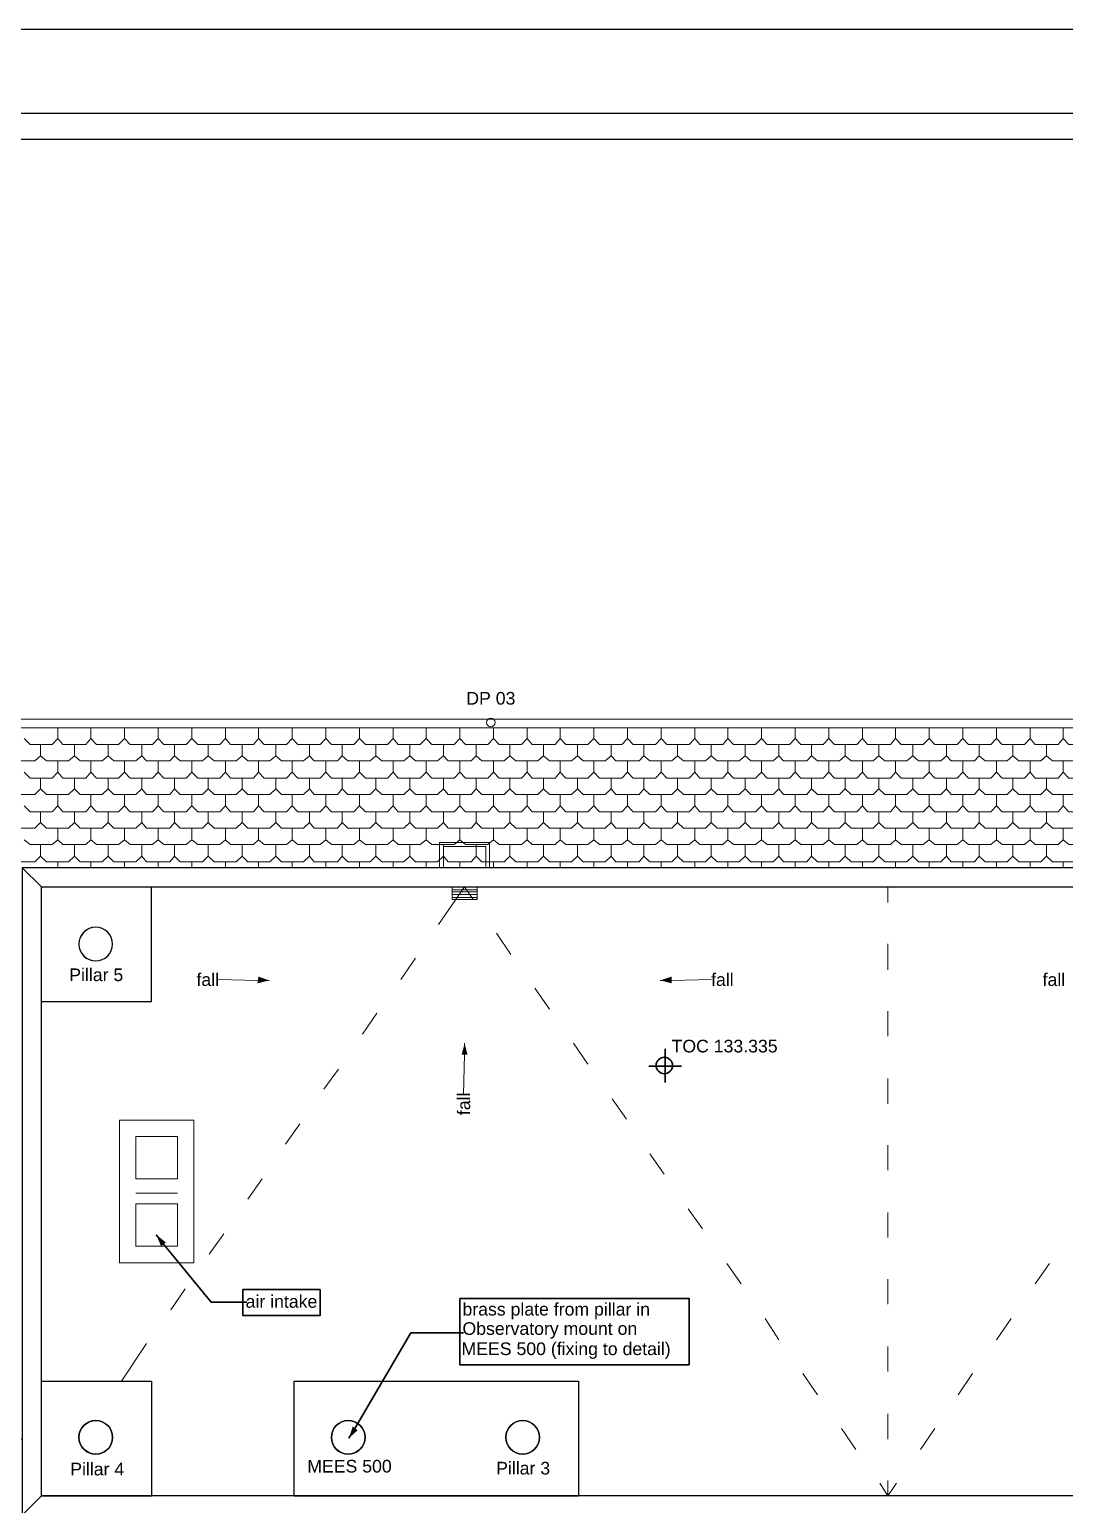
# Model space of a CAD drawing. Header units: millimetres. Extents: x 0 to 80.9, y 0 to 43.9.
# Drawn here: x 26.33 to 40.1, y 20.95 to 40.58 of the extents above; entities that cross this region are included whole.
import ezdxf

# ---------------------------------------------------------------- set-up
doc = ezdxf.new("R2010")
doc.units = ezdxf.units.MM
doc.layers.add('PDF_0', color=7, linetype='Continuous', true_color=0xed1f24)
for name, color, linetype in [('PDF_014408$A$doors_windows.2D_Pen_No__4', 7, 'Continuous'), ('PDF_014408$A$walls.inside_Pen_No__4', 7, 'Continuous'), ('PDF_014408$A$walls.outside_Pen_No__4', 7, 'Continuous'), ('PDF_014408$BL-ROOF', 7, 'Continuous'), ('PDF_014408$EQ', 7, 'Continuous'), ('PDF_014408$Notes', 7, 'Continuous'), ('PDF_014408$PL-SERVICES-STORMWATER', 7, 'Continuous'), ('PDF_014408$PL-TOIL', 7, 'Continuous'), ('PDF_014408$WA-COL', 7, 'Continuous'), ('PDF_014408$WA-EXT', 7, 'Continuous'), ('PDF_Text', 7, 'Continuous')]:
    doc.layers.add(name, color=color, linetype=linetype)
doc.styles.add('PDF ArialMT', font='arial.ttf')

msp = doc.modelspace()

# ---------------------------------------------------------------- linework, layer by layer
at = {"layer": 'PDF_0', "color": 7, "lineweight": 9}
for points in [[(29.517, 27.927), (29.376, 27.927), (28.837, 27.94)], [(34.723, 27.927), (34.876, 27.927), (35.402, 27.94)], [(32.12, 27.093), (32.12, 26.939), (32.107, 26.414)]]:
    msp.add_lwpolyline(points, dxfattribs=at)
at = {"layer": 'PDF_0', "color": 7, "lineweight": 35}
for points in [[(28.017, 24.542), (28.119, 24.413), (28.747, 23.644), (29.222, 23.644)], [(30.581, 21.836), (30.658, 21.964), (31.402, 23.234), (32.107, 23.234)]]:
    msp.add_lwpolyline(points, dxfattribs=at)
at = {"layer": 'PDF_0', "color": 7, "transparency": 33554559}
for points in [[(29.376, 27.978), (29.363, 27.888), (29.517, 27.927)], [(29.363, 27.888), (29.517, 27.927), (29.376, 27.978)], [(34.876, 27.888), (34.876, 27.978), (34.723, 27.927)], [(34.876, 27.978), (34.723, 27.927), (34.876, 27.888)], [(32.081, 26.939), (32.158, 26.939), (32.12, 27.093)], [(32.158, 26.939), (32.12, 27.093), (32.081, 26.939)], [(28.081, 24.388), (28.145, 24.439), (28.017, 24.542)], [(28.145, 24.439), (28.017, 24.542), (28.081, 24.388)], [(30.696, 21.939), (30.632, 21.99), (30.581, 21.836)], [(30.632, 21.99), (30.581, 21.836), (30.696, 21.939)]]:
    msp.add_solid(points, dxfattribs=at)
at = {"layer": 'PDF_014408$A$doors_windows.2D_Pen_No__4', "lineweight": 25}
for points in [[(26.491, 21.067), (27.952, 21.067)], [(29.85, 21.067), (33.633, 21.067)]]:
    msp.add_lwpolyline(points, dxfattribs=at)
at = {"layer": 'PDF_014408$A$walls.inside_Pen_No__4', "lineweight": 25}
msp.add_lwpolyline([(49.019, 21.067), (26.491, 21.067)], dxfattribs=at)
at = {"layer": 'PDF_014408$A$walls.outside_Pen_No__4', "lineweight": 25}
for points in [[(50.443, 40.582), (13.733, 40.582), (10.848, 37.697), (10.848, 31.363)], [(11.963, 31.363), (11.963, 37.236), (14.194, 39.467), (50.443, 39.467)], [(12.297, 31.363), (12.297, 37.095), (14.335, 39.121), (50.443, 39.121)]]:
    msp.add_lwpolyline(points, dxfattribs=at)
at = {"layer": 'PDF_014408$BL-ROOF', "lineweight": 9}
for points in [[(53.481, 12.245), (8.963, 12.245), (8.963, 31.402), (75.523, 31.402), (75.523, 12.245), (66.534, 12.245)], [(26.26, 31.145), (26.337, 31.068), (26.632, 31.068), (26.709, 31.145), (26.709, 31.286)], [(26.709, 31.145), (26.773, 31.068), (27.081, 31.068), (27.145, 31.145), (27.145, 31.286)], [(27.145, 31.145), (27.222, 31.068), (27.516, 31.068), (27.593, 31.145), (27.593, 31.286)], [(27.593, 31.145), (27.67, 31.068), (27.965, 31.068), (28.042, 31.145), (28.042, 31.286)], [(28.042, 31.145), (28.119, 31.068), (28.414, 31.068), (28.491, 31.145), (28.491, 31.286)], [(28.491, 31.145), (28.568, 31.068), (28.863, 31.068), (28.94, 31.145), (28.94, 31.286)], [(28.94, 31.145), (29.004, 31.068), (29.312, 31.068), (29.376, 31.145), (29.376, 31.286)], [(29.376, 31.145), (29.453, 31.068), (29.748, 31.068), (29.824, 31.145), (29.824, 31.286)], [(29.824, 31.145), (29.901, 31.068), (30.196, 31.068), (30.273, 31.145), (30.273, 31.286)], [(30.273, 31.145), (30.35, 31.068), (30.645, 31.068), (30.722, 31.145), (30.722, 31.286)], [(30.722, 31.145), (30.799, 31.068), (31.094, 31.068), (31.171, 31.145), (31.171, 31.286)], [(31.171, 31.145), (31.235, 31.068), (31.53, 31.068), (31.607, 31.145), (31.607, 31.286)], [(31.607, 31.145), (31.684, 31.068), (31.979, 31.068), (32.056, 31.145), (32.056, 31.286)], [(32.056, 31.145), (32.132, 31.068), (32.427, 31.068), (32.504, 31.145), (32.504, 31.286)], [(32.504, 31.145), (32.581, 31.068), (32.876, 31.068), (32.953, 31.145), (32.953, 31.286)], [(32.953, 31.145), (33.017, 31.068), (33.325, 31.068), (33.389, 31.145), (33.389, 31.286)], [(33.389, 31.145), (33.466, 31.068), (33.761, 31.068), (33.838, 31.145), (33.838, 31.286)], [(33.838, 31.145), (33.915, 31.068), (34.21, 31.068), (34.287, 31.145), (34.287, 31.286)], [(34.287, 31.145), (34.364, 31.068), (34.658, 31.068), (34.735, 31.145), (34.735, 31.286)], [(34.735, 31.145), (34.812, 31.068), (35.107, 31.068), (35.184, 31.145), (35.184, 31.286)], [(35.184, 31.145), (35.248, 31.068), (35.556, 31.068), (35.62, 31.145), (35.62, 31.286)], [(35.62, 31.145), (35.697, 31.068), (35.992, 31.068), (36.069, 31.145), (36.069, 31.286)], [(36.069, 31.145), (36.146, 31.068), (36.441, 31.068), (36.518, 31.145), (36.518, 31.286)], [(36.518, 31.145), (36.595, 31.068), (36.89, 31.068), (36.966, 31.145), (36.966, 31.286)], [(36.966, 31.145), (37.043, 31.068), (37.338, 31.068), (37.415, 31.145), (37.415, 31.286)], [(37.415, 31.145), (37.479, 31.068), (37.787, 31.068), (37.851, 31.145), (37.851, 31.286)], [(37.851, 31.145), (37.928, 31.068), (38.223, 31.068), (38.3, 31.145), (38.3, 31.286)], [(38.3, 31.145), (38.377, 31.068), (38.672, 31.068), (38.749, 31.145), (38.749, 31.286)], [(38.749, 31.145), (38.826, 31.068), (39.121, 31.068), (39.197, 31.145), (39.197, 31.286)], [(39.197, 31.145), (39.274, 31.068), (39.569, 31.068), (39.646, 31.145), (39.646, 31.286)], [(39.646, 31.145), (39.71, 31.068), (40.018, 31.068), (40.082, 31.145), (40.082, 31.286)], [(40.082, 31.145), (40.159, 31.068), (40.454, 31.068), (40.531, 31.145), (40.531, 31.286)], [(26.029, 30.914), (26.106, 30.85), (26.401, 30.85), (26.478, 30.914), (26.478, 31.068)], [(26.478, 30.914), (26.555, 30.85), (26.85, 30.85), (26.927, 30.914), (26.927, 31.068)], [(26.927, 30.914), (27.004, 30.85), (27.298, 30.85), (27.375, 30.914), (27.375, 31.068)], [(27.375, 30.914), (27.452, 30.85), (27.747, 30.85), (27.824, 30.914), (27.824, 31.068)], [(27.824, 30.914), (27.888, 30.85), (28.196, 30.85), (28.26, 30.914), (28.26, 31.068)], [(28.26, 30.914), (28.337, 30.85), (28.632, 30.85), (28.709, 30.914), (28.709, 31.068)], [(28.709, 30.914), (28.786, 30.85), (29.081, 30.85), (29.158, 30.914), (29.158, 31.068)], [(29.158, 30.914), (29.235, 30.85), (29.53, 30.85), (29.606, 30.914), (29.606, 31.068)], [(29.606, 30.914), (29.683, 30.85), (29.978, 30.85), (30.055, 30.914), (30.055, 31.068)], [(30.055, 30.914), (30.119, 30.85), (30.427, 30.85), (30.491, 30.914), (30.491, 31.068)], [(30.491, 30.914), (30.568, 30.85), (30.863, 30.85), (30.94, 30.914), (30.94, 31.068)], [(30.94, 30.914), (31.017, 30.85), (31.312, 30.85), (31.389, 30.914), (31.389, 31.068)], [(31.389, 30.914), (31.466, 30.85), (31.761, 30.85), (31.838, 30.914), (31.838, 31.068)], [(31.838, 30.914), (31.902, 30.85), (32.209, 30.85), (32.274, 30.914), (32.274, 31.068)], [(32.274, 30.914), (32.35, 30.85), (32.645, 30.85), (32.722, 30.914), (32.722, 31.068)], [(32.722, 30.914), (32.799, 30.85), (33.094, 30.85), (33.171, 30.914), (33.171, 31.068)], [(33.171, 30.914), (33.248, 30.85), (33.543, 30.85), (33.62, 30.914), (33.62, 31.068)], [(33.62, 30.914), (33.697, 30.85), (33.992, 30.85), (34.069, 30.914), (34.069, 31.068)], [(34.069, 30.914), (34.133, 30.85), (34.44, 30.85), (34.505, 30.914), (34.505, 31.068)], [(34.505, 30.914), (34.582, 30.85), (34.876, 30.85), (34.953, 30.914), (34.953, 31.068)], [(34.953, 30.914), (35.03, 30.85), (35.325, 30.85), (35.402, 30.914), (35.402, 31.068)], [(35.402, 30.914), (35.479, 30.85), (35.774, 30.85), (35.851, 30.914), (35.851, 31.068)], [(35.851, 30.914), (35.928, 30.85), (36.223, 30.85), (36.3, 30.914), (36.3, 31.068)], [(36.3, 30.914), (36.364, 30.85), (36.672, 30.85), (36.736, 30.914), (36.736, 31.068)], [(36.736, 30.914), (36.813, 30.85), (37.107, 30.85), (37.184, 30.914), (37.184, 31.068)], [(37.184, 30.914), (37.261, 30.85), (37.556, 30.85), (37.633, 30.914), (37.633, 31.068)], [(37.633, 30.914), (37.71, 30.85), (38.005, 30.85), (38.082, 30.914), (38.082, 31.068)], [(38.082, 30.914), (38.159, 30.85), (38.454, 30.85), (38.531, 30.914), (38.531, 31.068)], [(38.531, 30.914), (38.595, 30.85), (38.903, 30.85), (38.967, 30.914), (38.967, 31.068)], [(38.967, 30.914), (39.044, 30.85), (39.339, 30.85), (39.415, 30.914), (39.415, 31.068)], [(39.415, 30.914), (39.492, 30.85), (39.787, 30.85), (39.864, 30.914), (39.864, 31.068)], [(39.864, 30.914), (39.941, 30.85), (40.236, 30.85), (40.313, 30.914), (40.313, 31.068)], [(26.26, 30.696), (26.337, 30.619), (26.632, 30.619), (26.709, 30.696), (26.709, 30.85)], [(26.709, 30.696), (26.773, 30.619), (27.081, 30.619), (27.145, 30.696), (27.145, 30.85)], [(27.145, 30.696), (27.222, 30.619), (27.516, 30.619), (27.593, 30.696), (27.593, 30.85)], [(27.593, 30.696), (27.67, 30.619), (27.965, 30.619), (28.042, 30.696), (28.042, 30.85)], [(28.042, 30.696), (28.119, 30.619), (28.414, 30.619), (28.491, 30.696), (28.491, 30.85)], [(28.491, 30.696), (28.568, 30.619), (28.863, 30.619), (28.94, 30.696), (28.94, 30.85)], [(28.94, 30.696), (29.004, 30.619), (29.312, 30.619), (29.376, 30.696), (29.376, 30.85)], [(29.376, 30.696), (29.453, 30.619), (29.748, 30.619), (29.824, 30.696), (29.824, 30.85)], [(29.824, 30.696), (29.901, 30.619), (30.196, 30.619), (30.273, 30.696), (30.273, 30.85)], [(30.273, 30.696), (30.35, 30.619), (30.645, 30.619), (30.722, 30.696), (30.722, 30.85)], [(30.722, 30.696), (30.799, 30.619), (31.094, 30.619), (31.171, 30.696), (31.171, 30.85)], [(31.171, 30.696), (31.235, 30.619), (31.53, 30.619), (31.607, 30.696), (31.607, 30.85)], [(31.607, 30.696), (31.684, 30.619), (31.979, 30.619), (32.056, 30.696), (32.056, 30.85)], [(32.056, 30.696), (32.132, 30.619), (32.427, 30.619), (32.504, 30.696), (32.504, 30.85)], [(32.504, 30.696), (32.581, 30.619), (32.876, 30.619), (32.953, 30.696), (32.953, 30.85)], [(32.953, 30.696), (33.017, 30.619), (33.325, 30.619), (33.389, 30.696), (33.389, 30.85)], [(33.389, 30.696), (33.466, 30.619), (33.761, 30.619), (33.838, 30.696), (33.838, 30.85)], [(33.838, 30.696), (33.915, 30.619), (34.21, 30.619), (34.287, 30.696), (34.287, 30.85)], [(34.287, 30.696), (34.364, 30.619), (34.658, 30.619), (34.735, 30.696), (34.735, 30.85)], [(34.735, 30.696), (34.812, 30.619), (35.107, 30.619), (35.184, 30.696), (35.184, 30.85)], [(35.184, 30.696), (35.248, 30.619), (35.556, 30.619), (35.62, 30.696), (35.62, 30.85)], [(35.62, 30.696), (35.697, 30.619), (35.992, 30.619), (36.069, 30.696), (36.069, 30.85)], [(36.069, 30.696), (36.146, 30.619), (36.441, 30.619), (36.518, 30.696), (36.518, 30.85)], [(36.518, 30.696), (36.595, 30.619), (36.89, 30.619), (36.966, 30.696), (36.966, 30.85)], [(36.966, 30.696), (37.043, 30.619), (37.338, 30.619), (37.415, 30.696), (37.415, 30.85)], [(37.415, 30.696), (37.479, 30.619), (37.787, 30.619), (37.851, 30.696), (37.851, 30.85)], [(37.851, 30.696), (37.928, 30.619), (38.223, 30.619), (38.3, 30.696), (38.3, 30.85)], [(38.3, 30.696), (38.377, 30.619), (38.672, 30.619), (38.749, 30.696), (38.749, 30.85)], [(38.749, 30.696), (38.826, 30.619), (39.121, 30.619), (39.197, 30.696), (39.197, 30.85)], [(39.197, 30.696), (39.274, 30.619), (39.569, 30.619), (39.646, 30.696), (39.646, 30.85)], [(39.646, 30.696), (39.71, 30.619), (40.018, 30.619), (40.082, 30.696), (40.082, 30.85)], [(40.082, 30.696), (40.159, 30.619), (40.454, 30.619), (40.531, 30.696), (40.531, 30.85)], [(26.029, 30.478), (26.106, 30.401), (26.401, 30.401), (26.478, 30.478), (26.478, 30.619)], [(26.478, 30.478), (26.555, 30.401), (26.85, 30.401), (26.927, 30.478), (26.927, 30.619)], [(26.927, 30.478), (27.004, 30.401), (27.298, 30.401), (27.375, 30.478), (27.375, 30.619)], [(27.375, 30.478), (27.452, 30.401), (27.747, 30.401), (27.824, 30.478), (27.824, 30.619)], [(27.824, 30.478), (27.888, 30.401), (28.196, 30.401), (28.26, 30.478), (28.26, 30.619)], [(28.26, 30.478), (28.337, 30.401), (28.632, 30.401), (28.709, 30.478), (28.709, 30.619)], [(28.709, 30.478), (28.786, 30.401), (29.081, 30.401), (29.158, 30.478), (29.158, 30.619)], [(29.158, 30.478), (29.235, 30.401), (29.53, 30.401), (29.606, 30.478), (29.606, 30.619)], [(29.606, 30.478), (29.683, 30.401), (29.978, 30.401), (30.055, 30.478), (30.055, 30.619)], [(30.055, 30.478), (30.119, 30.401), (30.427, 30.401), (30.491, 30.478), (30.491, 30.619)], [(30.491, 30.478), (30.568, 30.401), (30.863, 30.401), (30.94, 30.478), (30.94, 30.619)], [(30.94, 30.478), (31.017, 30.401), (31.312, 30.401), (31.389, 30.478), (31.389, 30.619)], [(31.389, 30.478), (31.466, 30.401), (31.761, 30.401), (31.838, 30.478), (31.838, 30.619)], [(31.838, 30.478), (31.902, 30.401), (32.209, 30.401), (32.274, 30.478), (32.274, 30.619)], [(32.274, 30.478), (32.35, 30.401), (32.645, 30.401), (32.722, 30.478), (32.722, 30.619)], [(32.722, 30.478), (32.799, 30.401), (33.094, 30.401), (33.171, 30.478), (33.171, 30.619)], [(33.171, 30.478), (33.248, 30.401), (33.543, 30.401), (33.62, 30.478), (33.62, 30.619)], [(33.62, 30.478), (33.697, 30.401), (33.992, 30.401), (34.069, 30.478), (34.069, 30.619)], [(34.069, 30.478), (34.133, 30.401), (34.44, 30.401), (34.505, 30.478), (34.505, 30.619)], [(34.505, 30.478), (34.582, 30.401), (34.876, 30.401), (34.953, 30.478), (34.953, 30.619)], [(34.953, 30.478), (35.03, 30.401), (35.325, 30.401), (35.402, 30.478), (35.402, 30.619)], [(35.402, 30.478), (35.479, 30.401), (35.774, 30.401), (35.851, 30.478), (35.851, 30.619)], [(35.851, 30.478), (35.928, 30.401), (36.223, 30.401), (36.3, 30.478), (36.3, 30.619)], [(36.3, 30.478), (36.364, 30.401), (36.672, 30.401), (36.736, 30.478), (36.736, 30.619)], [(36.736, 30.478), (36.813, 30.401), (37.107, 30.401), (37.184, 30.478), (37.184, 30.619)], [(37.184, 30.478), (37.261, 30.401), (37.556, 30.401), (37.633, 30.478), (37.633, 30.619)], [(37.633, 30.478), (37.71, 30.401), (38.005, 30.401), (38.082, 30.478), (38.082, 30.619)], [(38.082, 30.478), (38.159, 30.401), (38.454, 30.401), (38.531, 30.478), (38.531, 30.619)], [(38.531, 30.478), (38.595, 30.401), (38.903, 30.401), (38.967, 30.478), (38.967, 30.619)], [(38.967, 30.478), (39.044, 30.401), (39.339, 30.401), (39.415, 30.478), (39.415, 30.619)], [(39.415, 30.478), (39.492, 30.401), (39.787, 30.401), (39.864, 30.478), (39.864, 30.619)], [(39.864, 30.478), (39.941, 30.401), (40.236, 30.401), (40.313, 30.478), (40.313, 30.619)], [(26.26, 30.248), (26.337, 30.171), (26.632, 30.171), (26.709, 30.248), (26.709, 30.401)], [(26.709, 30.248), (26.773, 30.171), (27.081, 30.171), (27.145, 30.248), (27.145, 30.401)], [(27.145, 30.248), (27.222, 30.171), (27.516, 30.171), (27.593, 30.248), (27.593, 30.401)], [(27.593, 30.248), (27.67, 30.171), (27.965, 30.171), (28.042, 30.248), (28.042, 30.401)], [(28.042, 30.248), (28.119, 30.171), (28.414, 30.171), (28.491, 30.248), (28.491, 30.401)], [(28.491, 30.248), (28.568, 30.171), (28.863, 30.171), (28.94, 30.248), (28.94, 30.401)], [(28.94, 30.248), (29.004, 30.171), (29.312, 30.171), (29.376, 30.248), (29.376, 30.401)], [(29.376, 30.248), (29.453, 30.171), (29.748, 30.171), (29.824, 30.248), (29.824, 30.401)], [(29.824, 30.248), (29.901, 30.171), (30.196, 30.171), (30.273, 30.248), (30.273, 30.401)], [(30.273, 30.248), (30.35, 30.171), (30.645, 30.171), (30.722, 30.248), (30.722, 30.401)], [(30.722, 30.248), (30.799, 30.171), (31.094, 30.171), (31.171, 30.248), (31.171, 30.401)], [(31.171, 30.248), (31.235, 30.171), (31.53, 30.171), (31.607, 30.248), (31.607, 30.401)], [(31.607, 30.248), (31.684, 30.171), (31.979, 30.171), (32.056, 30.248), (32.056, 30.401)], [(32.056, 30.248), (32.132, 30.171), (32.427, 30.171), (32.504, 30.248), (32.504, 30.401)], [(32.504, 30.248), (32.581, 30.171), (32.876, 30.171), (32.953, 30.248), (32.953, 30.401)], [(32.953, 30.248), (33.017, 30.171), (33.325, 30.171), (33.389, 30.248), (33.389, 30.401)], [(33.389, 30.248), (33.466, 30.171), (33.761, 30.171), (33.838, 30.248), (33.838, 30.401)], [(33.838, 30.248), (33.915, 30.171), (34.21, 30.171), (34.287, 30.248), (34.287, 30.401)], [(34.287, 30.248), (34.364, 30.171), (34.658, 30.171), (34.735, 30.248), (34.735, 30.401)], [(34.735, 30.248), (34.812, 30.171), (35.107, 30.171), (35.184, 30.248), (35.184, 30.401)], [(35.184, 30.248), (35.248, 30.171), (35.556, 30.171), (35.62, 30.248), (35.62, 30.401)], [(35.62, 30.248), (35.697, 30.171), (35.992, 30.171), (36.069, 30.248), (36.069, 30.401)], [(36.069, 30.248), (36.146, 30.171), (36.441, 30.171), (36.518, 30.248), (36.518, 30.401)], [(36.518, 30.248), (36.595, 30.171), (36.89, 30.171), (36.966, 30.248), (36.966, 30.401)], [(36.966, 30.248), (37.043, 30.171), (37.338, 30.171), (37.415, 30.248), (37.415, 30.401)], [(37.415, 30.248), (37.479, 30.171), (37.787, 30.171), (37.851, 30.248), (37.851, 30.401)], [(37.851, 30.248), (37.928, 30.171), (38.223, 30.171), (38.3, 30.248), (38.3, 30.401)], [(38.3, 30.248), (38.377, 30.171), (38.672, 30.171), (38.749, 30.248), (38.749, 30.401)], [(38.749, 30.248), (38.826, 30.171), (39.121, 30.171), (39.197, 30.248), (39.197, 30.401)], [(39.197, 30.248), (39.274, 30.171), (39.569, 30.171), (39.646, 30.248), (39.646, 30.401)], [(39.646, 30.248), (39.71, 30.171), (40.018, 30.171), (40.082, 30.248), (40.082, 30.401)], [(40.082, 30.248), (40.159, 30.171), (40.454, 30.171), (40.531, 30.248), (40.531, 30.401)], [(26.029, 30.03), (26.106, 29.953), (26.401, 29.953), (26.478, 30.03), (26.478, 30.171)], [(26.478, 30.03), (26.555, 29.953), (26.85, 29.953), (26.927, 30.03), (26.927, 30.171)], [(26.927, 30.03), (27.004, 29.953), (27.298, 29.953), (27.375, 30.03), (27.375, 30.171)], [(27.375, 30.03), (27.452, 29.953), (27.747, 29.953), (27.824, 30.03), (27.824, 30.171)], [(27.824, 30.03), (27.888, 29.953), (28.196, 29.953), (28.26, 30.03), (28.26, 30.171)], [(28.26, 30.03), (28.337, 29.953), (28.632, 29.953), (28.709, 30.03), (28.709, 30.171)], [(28.709, 30.03), (28.786, 29.953), (29.081, 29.953), (29.158, 30.03), (29.158, 30.171)], [(29.158, 30.03), (29.235, 29.953), (29.53, 29.953), (29.606, 30.03), (29.606, 30.171)], [(29.606, 30.03), (29.683, 29.953), (29.978, 29.953), (30.055, 30.03), (30.055, 30.171)], [(30.055, 30.03), (30.119, 29.953), (30.427, 29.953), (30.491, 30.03), (30.491, 30.171)], [(30.491, 30.03), (30.568, 29.953), (30.863, 29.953), (30.94, 30.03), (30.94, 30.171)], [(30.94, 30.03), (31.017, 29.953), (31.312, 29.953), (31.389, 30.03), (31.389, 30.171)], [(31.389, 30.03), (31.466, 29.953), (31.761, 29.953), (31.838, 30.03), (31.838, 30.171)], [(31.838, 30.03), (31.902, 29.953), (32.209, 29.953), (32.274, 30.03), (32.274, 30.171)], [(32.274, 30.03), (32.35, 29.953), (32.645, 29.953), (32.722, 30.03), (32.722, 30.171)], [(32.722, 30.03), (32.799, 29.953), (33.094, 29.953), (33.171, 30.03), (33.171, 30.171)], [(33.171, 30.03), (33.248, 29.953), (33.543, 29.953), (33.62, 30.03), (33.62, 30.171)], [(33.62, 30.03), (33.697, 29.953), (33.992, 29.953), (34.069, 30.03), (34.069, 30.171)], [(34.069, 30.03), (34.133, 29.953), (34.44, 29.953), (34.505, 30.03), (34.505, 30.171)], [(34.505, 30.03), (34.582, 29.953), (34.876, 29.953), (34.953, 30.03), (34.953, 30.171)], [(34.953, 30.03), (35.03, 29.953), (35.325, 29.953), (35.402, 30.03), (35.402, 30.171)], [(35.402, 30.03), (35.479, 29.953), (35.774, 29.953), (35.851, 30.03), (35.851, 30.171)], [(35.851, 30.03), (35.928, 29.953), (36.223, 29.953), (36.3, 30.03), (36.3, 30.171)], [(36.3, 30.03), (36.364, 29.953), (36.672, 29.953), (36.736, 30.03), (36.736, 30.171)], [(36.736, 30.03), (36.813, 29.953), (37.107, 29.953), (37.184, 30.03), (37.184, 30.171)], [(37.184, 30.03), (37.261, 29.953), (37.556, 29.953), (37.633, 30.03), (37.633, 30.171)], [(37.633, 30.03), (37.71, 29.953), (38.005, 29.953), (38.082, 30.03), (38.082, 30.171)], [(38.082, 30.03), (38.159, 29.953), (38.454, 29.953), (38.531, 30.03), (38.531, 30.171)], [(38.531, 30.03), (38.595, 29.953), (38.903, 29.953), (38.967, 30.03), (38.967, 30.171)], [(38.967, 30.03), (39.044, 29.953), (39.339, 29.953), (39.415, 30.03), (39.415, 30.171)], [(39.415, 30.03), (39.492, 29.953), (39.787, 29.953), (39.864, 30.03), (39.864, 30.171)], [(39.864, 30.03), (39.941, 29.953), (40.236, 29.953), (40.313, 30.03), (40.313, 30.171)], [(26.26, 29.799), (26.337, 29.735), (26.632, 29.735), (26.709, 29.799), (26.709, 29.953)], [(26.709, 29.799), (26.773, 29.735), (27.081, 29.735), (27.145, 29.799), (27.145, 29.953)], [(27.145, 29.799), (27.222, 29.735), (27.516, 29.735), (27.593, 29.799), (27.593, 29.953)], [(27.593, 29.799), (27.67, 29.735), (27.965, 29.735), (28.042, 29.799), (28.042, 29.953)], [(28.042, 29.799), (28.119, 29.735), (28.414, 29.735), (28.491, 29.799), (28.491, 29.953)], [(28.491, 29.799), (28.568, 29.735), (28.863, 29.735), (28.94, 29.799), (28.94, 29.953)], [(28.94, 29.799), (29.004, 29.735), (29.312, 29.735), (29.376, 29.799), (29.376, 29.953)], [(29.376, 29.799), (29.453, 29.735), (29.748, 29.735), (29.824, 29.799), (29.824, 29.953)], [(29.824, 29.799), (29.901, 29.735), (30.196, 29.735), (30.273, 29.799), (30.273, 29.953)], [(30.273, 29.799), (30.35, 29.735), (30.645, 29.735), (30.722, 29.799), (30.722, 29.953)], [(30.722, 29.799), (30.799, 29.735), (31.094, 29.735), (31.171, 29.799), (31.171, 29.953)], [(31.171, 29.799), (31.235, 29.735), (31.53, 29.735), (31.607, 29.799), (31.607, 29.953)], [(31.607, 29.799), (31.684, 29.735), (31.979, 29.735), (32.056, 29.799), (32.056, 29.953)], [(32.056, 29.799), (32.132, 29.735), (32.427, 29.735), (32.504, 29.799), (32.504, 29.953)], [(32.504, 29.799), (32.581, 29.735), (32.876, 29.735), (32.953, 29.799), (32.953, 29.953)], [(32.953, 29.799), (33.017, 29.735), (33.325, 29.735), (33.389, 29.799), (33.389, 29.953)], [(33.389, 29.799), (33.466, 29.735), (33.761, 29.735), (33.838, 29.799), (33.838, 29.953)], [(33.838, 29.799), (33.915, 29.735), (34.21, 29.735), (34.287, 29.799), (34.287, 29.953)], [(34.287, 29.799), (34.364, 29.735), (34.658, 29.735), (34.735, 29.799), (34.735, 29.953)], [(34.735, 29.799), (34.812, 29.735), (35.107, 29.735), (35.184, 29.799), (35.184, 29.953)], [(35.184, 29.799), (35.248, 29.735), (35.556, 29.735), (35.62, 29.799), (35.62, 29.953)], [(35.62, 29.799), (35.697, 29.735), (35.992, 29.735), (36.069, 29.799), (36.069, 29.953)], [(36.069, 29.799), (36.146, 29.735), (36.441, 29.735), (36.518, 29.799), (36.518, 29.953)], [(36.518, 29.799), (36.595, 29.735), (36.89, 29.735), (36.966, 29.799), (36.966, 29.953)], [(36.966, 29.799), (37.043, 29.735), (37.338, 29.735), (37.415, 29.799), (37.415, 29.953)], [(37.415, 29.799), (37.479, 29.735), (37.787, 29.735), (37.851, 29.799), (37.851, 29.953)], [(37.851, 29.799), (37.928, 29.735), (38.223, 29.735), (38.3, 29.799), (38.3, 29.953)], [(38.3, 29.799), (38.377, 29.735), (38.672, 29.735), (38.749, 29.799), (38.749, 29.953)], [(38.749, 29.799), (38.826, 29.735), (39.121, 29.735), (39.197, 29.799), (39.197, 29.953)], [(39.197, 29.799), (39.274, 29.735), (39.569, 29.735), (39.646, 29.799), (39.646, 29.953)], [(39.646, 29.799), (39.71, 29.735), (40.018, 29.735), (40.082, 29.799), (40.082, 29.953)], [(40.082, 29.799), (40.159, 29.735), (40.454, 29.735), (40.531, 29.799), (40.531, 29.953)], [(26.029, 29.581), (26.106, 29.504), (26.401, 29.504), (26.478, 29.581), (26.478, 29.735)], [(26.478, 29.581), (26.555, 29.504), (26.85, 29.504), (26.927, 29.581), (26.927, 29.735)], [(26.927, 29.581), (27.004, 29.504), (27.298, 29.504), (27.375, 29.581), (27.375, 29.735)], [(27.375, 29.581), (27.452, 29.504), (27.747, 29.504), (27.824, 29.581), (27.824, 29.735)], [(27.824, 29.581), (27.888, 29.504), (28.196, 29.504), (28.26, 29.581), (28.26, 29.735)], [(28.26, 29.581), (28.337, 29.504), (28.632, 29.504), (28.709, 29.581), (28.709, 29.735)], [(28.709, 29.581), (28.786, 29.504), (29.081, 29.504), (29.158, 29.581), (29.158, 29.735)], [(29.158, 29.581), (29.235, 29.504), (29.53, 29.504), (29.606, 29.581), (29.606, 29.735)], [(29.606, 29.581), (29.683, 29.504), (29.978, 29.504), (30.055, 29.581), (30.055, 29.735)], [(30.055, 29.581), (30.119, 29.504), (30.427, 29.504), (30.491, 29.581), (30.491, 29.735)], [(30.491, 29.581), (30.568, 29.504), (30.863, 29.504), (30.94, 29.581), (30.94, 29.735)], [(30.94, 29.581), (31.017, 29.504), (31.312, 29.504), (31.389, 29.581), (31.389, 29.735)], [(31.389, 29.581), (31.466, 29.504), (31.761, 29.504), (31.838, 29.581), (31.838, 29.735)], [(31.838, 29.581), (31.902, 29.504), (32.209, 29.504), (32.274, 29.581), (32.274, 29.735)], [(32.274, 29.581), (32.35, 29.504), (32.645, 29.504), (32.722, 29.581), (32.722, 29.735)], [(32.722, 29.581), (32.799, 29.504), (33.094, 29.504), (33.171, 29.581), (33.171, 29.735)], [(33.171, 29.581), (33.248, 29.504), (33.543, 29.504), (33.62, 29.581), (33.62, 29.735)], [(33.62, 29.581), (33.697, 29.504), (33.992, 29.504), (34.069, 29.581), (34.069, 29.735)], [(34.069, 29.581), (34.133, 29.504), (34.44, 29.504), (34.505, 29.581), (34.505, 29.735)], [(34.505, 29.581), (34.582, 29.504), (34.876, 29.504), (34.953, 29.581), (34.953, 29.735)], [(34.953, 29.581), (35.03, 29.504), (35.325, 29.504), (35.402, 29.581), (35.402, 29.735)], [(35.402, 29.581), (35.479, 29.504), (35.774, 29.504), (35.851, 29.581), (35.851, 29.735)], [(35.851, 29.581), (35.928, 29.504), (36.223, 29.504), (36.3, 29.581), (36.3, 29.735)], [(36.3, 29.581), (36.364, 29.504), (36.672, 29.504), (36.736, 29.581), (36.736, 29.735)], [(36.736, 29.581), (36.813, 29.504), (37.107, 29.504), (37.184, 29.581), (37.184, 29.735)], [(37.184, 29.581), (37.261, 29.504), (37.556, 29.504), (37.633, 29.581), (37.633, 29.735)], [(37.633, 29.581), (37.71, 29.504), (38.005, 29.504), (38.082, 29.581), (38.082, 29.735)], [(38.082, 29.581), (38.159, 29.504), (38.454, 29.504), (38.531, 29.581), (38.531, 29.735)], [(38.531, 29.581), (38.595, 29.504), (38.903, 29.504), (38.967, 29.581), (38.967, 29.735)], [(38.967, 29.581), (39.044, 29.504), (39.339, 29.504), (39.415, 29.581), (39.415, 29.735)], [(39.415, 29.581), (39.492, 29.504), (39.787, 29.504), (39.864, 29.581), (39.864, 29.735)], [(39.864, 29.581), (39.941, 29.504), (40.236, 29.504), (40.313, 29.581), (40.313, 29.735)], [(26.709, 29.427), (26.709, 29.504)], [(27.145, 29.427), (27.145, 29.504)], [(27.593, 29.427), (27.593, 29.504)], [(28.042, 29.427), (28.042, 29.504)], [(28.491, 29.427), (28.491, 29.504)], [(28.94, 29.427), (28.94, 29.504)], [(29.376, 29.427), (29.376, 29.504)], [(29.824, 29.427), (29.824, 29.504)], [(30.273, 29.427), (30.273, 29.504)], [(30.722, 29.427), (30.722, 29.504)], [(31.171, 29.427), (31.171, 29.504)], [(31.607, 29.427), (31.607, 29.504)], [(32.056, 29.427), (32.056, 29.504)], [(32.504, 29.427), (32.504, 29.504)], [(32.953, 29.427), (32.953, 29.504)], [(33.389, 29.427), (33.389, 29.504)], [(33.838, 29.427), (33.838, 29.504)], [(34.287, 29.427), (34.287, 29.504)], [(34.735, 29.427), (34.735, 29.504)], [(35.184, 29.427), (35.184, 29.504)], [(35.62, 29.427), (35.62, 29.504)], [(36.069, 29.427), (36.069, 29.504)], [(36.518, 29.427), (36.518, 29.504)], [(36.966, 29.427), (36.966, 29.504)], [(37.415, 29.427), (37.415, 29.504)], [(37.851, 29.427), (37.851, 29.504)], [(38.3, 29.427), (38.3, 29.504)], [(38.749, 29.427), (38.749, 29.504)], [(39.197, 29.427), (39.197, 29.504)], [(39.646, 29.427), (39.646, 29.504)], [(40.082, 29.427), (40.082, 29.504)], [(31.773, 28.67), (32.12, 29.171), (32.235, 29.004)], [(37.749, 29.171), (37.749, 28.965)], [(32.543, 28.555), (32.735, 28.273)], [(37.749, 28.414), (37.749, 28.068)], [(31.273, 27.94), (31.466, 28.222)], [(33.056, 27.824), (33.248, 27.542)], [(30.76, 27.209), (30.953, 27.491)], [(37.749, 27.516), (37.749, 27.183)], [(33.569, 27.093), (33.761, 26.811)], [(30.248, 26.478), (30.44, 26.747)], [(37.749, 26.619), (37.749, 26.286)], [(34.081, 26.35), (34.274, 26.08)], [(29.735, 25.747), (29.927, 26.016)], [(37.749, 25.734), (37.749, 25.401)], [(34.582, 25.619), (34.774, 25.35)], [(29.235, 25.016), (29.427, 25.285)], [(35.094, 24.888), (35.287, 24.619)], [(37.749, 24.837), (37.749, 24.503)], [(28.722, 24.285), (28.914, 24.555)], [(35.607, 24.157), (35.8, 23.888)], [(39.903, 24.157), (39.71, 23.888)], [(37.749, 23.952), (37.749, 23.619)], [(28.209, 23.542), (28.401, 23.824)], [(36.12, 23.426), (36.3, 23.144)], [(39.39, 23.426), (39.197, 23.144)], [(27.555, 22.593), (27.888, 23.093)], [(37.749, 23.054), (37.749, 22.721)], [(36.62, 22.695), (36.813, 22.413)], [(38.877, 22.695), (38.685, 22.413)], [(37.749, 22.157), (37.749, 21.823)], [(37.133, 21.964), (37.325, 21.682)], [(38.377, 21.964), (38.185, 21.682)], [(37.749, 21.272), (37.749, 21.067), (37.646, 21.234)], [(37.864, 21.234), (37.749, 21.067)]]:
    msp.add_lwpolyline(points, dxfattribs=at)
msp.add_lwpolyline([(9.078, 31.286), (18.541, 21.823), (26.234, 21.823), (26.234, 29.427), (49.276, 29.427), (49.276, 22.862), (66.534, 22.862), (66.534, 22.413), (75.407, 31.286)], close=True, dxfattribs=at)
at = {"layer": 'PDF_014408$EQ', "lineweight": 9}
for points in [[(28.517, 24.17), (28.517, 26.068), (27.529, 26.068), (27.529, 24.17)], [(27.747, 25.285), (28.299, 25.285), (28.299, 25.85), (27.747, 25.85)], [(27.747, 24.388), (28.299, 24.388), (28.299, 24.952), (27.747, 24.952)]]:
    msp.add_lwpolyline(points, close=True, dxfattribs=at)
msp.add_lwpolyline([(28.299, 25.093), (27.747, 25.093)], dxfattribs=at)
at = {"layer": 'PDF_014408$Notes', "lineweight": 35}
for points in [[(34.787, 26.568), (34.787, 27.016)], [(34.569, 26.786), (35.005, 26.786)]]:
    msp.add_lwpolyline(points, dxfattribs=at)
for points in [[(29.171, 23.811), (30.196, 23.811), (30.196, 23.465), (29.171, 23.465)], [(32.056, 23.695), (35.107, 23.695), (35.107, 22.811), (32.056, 22.811)]]:
    msp.add_lwpolyline(points, close=True, dxfattribs=at)
msp.add_circle((34.777, 26.794), 0.109, dxfattribs=at)
at = {"layer": 'PDF_014408$PL-SERVICES-STORMWATER', "lineweight": 0}
for points in [[(31.786, 29.76), (32.453, 29.76), (32.453, 29.427), (31.786, 29.427)], [(31.838, 29.709), (32.402, 29.709), (32.402, 29.427), (31.838, 29.427)]]:
    msp.add_lwpolyline(points, close=True, dxfattribs=at)
msp.add_circle((32.469, 31.359), 0.0577, dxfattribs=at)
at = {"layer": 'PDF_014408$PL-TOIL', "lineweight": 9}
msp.add_lwpolyline([(31.953, 29.171), (32.286, 29.171), (32.286, 29.004), (31.953, 29.004)], close=True, dxfattribs=at)
for points in [[(32.286, 29.132), (31.953, 29.132)], [(32.286, 29.106), (31.953, 29.106)], [(32.286, 29.068), (31.953, 29.068)], [(32.286, 29.029), (31.953, 29.029)]]:
    msp.add_lwpolyline(points, dxfattribs=at)
at = {"layer": 'PDF_014408$WA-COL', "lineweight": 25}
for points in [[(26.491, 27.645), (27.952, 27.645), (27.952, 29.171)], [(26.491, 22.593), (27.952, 22.593), (27.952, 21.067)], [(29.85, 21.067), (29.85, 22.593), (33.633, 22.593), (33.633, 21.067)]]:
    msp.add_lwpolyline(points, dxfattribs=at)
for points in [[(26.987, 28.41, 1), (27.436, 28.41, 1)], [(26.987, 21.845, 1), (27.436, 21.845, 1)], [(30.347, 21.845, 1), (30.796, 21.845, 1)], [(32.668, 21.845, 1), (33.116, 21.845, 1)]]:
    msp.add_lwpolyline(points, format="xyb", close=True, dxfattribs=at)
for centre in [(27.212, 21.845), (30.571, 21.845), (32.892, 21.845)]:
    msp.add_circle(centre, 0.224, dxfattribs=at)
for start, end in [(0, 180), (180, 360)]:
    msp.add_arc((27.212, 28.41), 0.224, start, end, dxfattribs=at)
at = {"layer": 'PDF_014408$WA-EXT', "lineweight": 25}
for points in [[(26.491, 21.067), (26.491, 29.171), (26.234, 29.427), (26.234, 20.81)], [(26.491, 29.171), (49.019, 29.171), (49.019, 22.606), (66.278, 22.606), (66.278, 18.592), (66.534, 18.592), (66.534, 22.862), (49.276, 22.862), (49.276, 29.427), (26.234, 29.427)], [(49.276, 21.605), (49.019, 21.605), (49.019, 21.067), (26.491, 21.067), (26.234, 20.81), (49.276, 20.81)]]:
    msp.add_lwpolyline(points, close=True, dxfattribs=at)

# ---------------------------------------------------------------- texts
at = {"layer": 'PDF_Text', "char_height": 0.1683, "attachment_point": 4, "style": 'PDF ArialMT'}
for s, insert in [('DP 03', (32.142, 31.68)), ('Pillar 5', (26.859, 28)), ('fall', (28.552, 27.936)), ('fall', (35.399, 27.936)), ('fall', (39.81, 27.936)), ('TOC 133.335', (34.873, 27.051)), ('air intake', (29.206, 23.653)), ('brass plate from pillar in', (32.091, 23.525)), ('Observatory mount on', (32.091, 23.268)), ('MEES 500 (fixing to detail)', (32.078, 22.999)), ('Pillar 4', (26.872, 21.422)), ('MEES 500', (30.026, 21.46)), ('Pillar 3', (32.539, 21.434))]:
    msp.add_mtext(s, dxfattribs=dict(at, insert=insert))
at = {"layer": 'PDF_Text', "insert": (32.11, 26.134), "char_height": 0.1683, "attachment_point": 4, "rotation": 90, "style": 'PDF ArialMT'}
msp.add_mtext('fall', dxfattribs=at)

doc.saveas('drawing.dxf')
